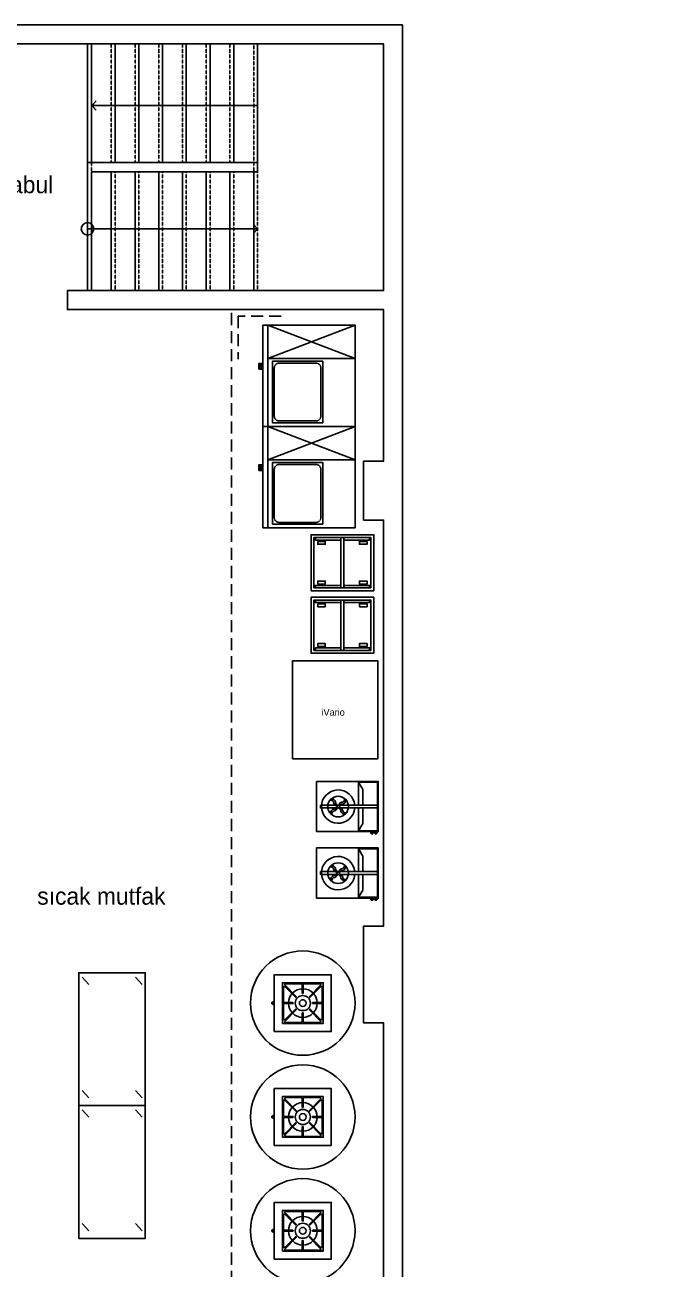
# Model space of a CAD drawing. Header units: centimetres. Extents: x 5488 to 35882, y -53196 to -19684.
# Drawn here: x 17305 to 17988, y -26319 to -25008 of the extents above; entities that cross this region are included whole.
import ezdxf

# ---------------------------------------------------------------- set-up
doc = ezdxf.new("R2010")
doc.units = ezdxf.units.CM
for name, pattern in [('DASHED', [0.75, 0.5, -0.25]), ('HIDDEN', [0.375, 0.25, -0.125]), ('HIDDENX2', [19.05, 12.7, -6.35])]:
    doc.linetypes.add(name, pattern=pattern)
doc.layers.add('MERDIVEN', color=1, linetype='Continuous')
doc.layers.add('S2000-002 Çizgi', color=7, linetype='Continuous')
doc.styles.add('TAKSİM', font='GOTHIC.TTF', dxfattribs={"height": 20})

# ---------------------------------------------------------------- blocks, each defined once
blk = doc.blocks.new('A$C00E1122B')
at = {"layer": 'S2000-002 Çizgi'}
h = blk.add_hatch(dxfattribs=at)
h.set_pattern_fill('LINE', color=256, scale=0.5, angle=90, style=0)
h.set_pattern_definition([(90, (-1219.2484, -3768.8105), (-1.5875, 1e-16), [])])
h.paths.add_polyline_path([(46.5, 4.3), (40.4, 4.3), (40.4, 0), (46.5, 0)])
for p, q in [((0, 101.4), (35.2, 9.3)), ((35.2, 101.4), (0, 9.3)), ((35.2, 9.3), (35.2, 101.4)), ((0, 9.3), (106.9, 9.3))]:
    blk.add_line(p, q, dxfattribs=at)
for points in [[(0, 4.3), (106.9, 4.3), (106.9, 101.4), (0, 101.4)], [(46.5, 0), (40.4, 0), (40.4, 4.3), (46.5, 4.3)]]:
    blk.add_lwpolyline(points, close=True, dxfattribs=at)
at = {"layer": 'S2000-002 Çizgi', "linetype": 'DASHED'}
blk.add_lwpolyline([(38.1, 67.3), (38.1, 14.3), (103.1, 14.3), (103.1, 67.3)], close=True, dxfattribs=at)
blk.add_lwpolyline([(40.1, 60.3), (40.1, 21.3, 0.414214), (45.1, 16.3), (96.1, 16.3, 0.414214), (101.1, 21.3), (101.1, 60.3, 0.414214), (96.1, 65.3), (45.1, 65.3, 0.414214)], format="xyb", close=True, dxfattribs=at)
blk = doc.blocks.new('A$C7A461B3E')
at = {"layer": 'S2000-002 Çizgi'}
for points in [[(0, 0), (59, 0), (59, 66), (0, 66)], [(3, 3), (56, 3), (56, 63), (3, 63)], [(7, 59), (7, 51), (10.1, 51), (10.1, 59)], [(52, 59), (52, 51), (48.9, 51), (48.9, 59)], [(3, 31.5), (56, 31.5), (56, 34.5), (3, 34.5)], [(7, 7), (7, 15), (10.1, 15), (10.1, 7)], [(52, 7), (52, 15), (48.9, 15), (48.9, 7)]]:
    blk.add_lwpolyline(points, close=True, dxfattribs=at)
for points in [[(5.6, 31.5), (5.6, 4.4), (3, 4.4), (3, 61.4), (5.6, 61.4), (5.6, 34.5)], [(53.4, 31.5), (53.4, 4.4), (56, 4.4), (56, 61.4), (53.4, 61.4), (53.4, 34.5)]]:
    blk.add_lwpolyline(points, dxfattribs=at)
blk = doc.blocks.new('A$C73A43FF4')
at = {"layer": 'S2000-002 Çizgi'}
for p, q in [((13.3, 53), (28.6, 53)), ((46.7, 53), (31.4, 53)), ((51.4, 11.2), (51.4, 54.1)), ((9.5, 50.6), (9.5, 34.1)), ((11.1, 51.4), (23.1, 39.5)), ((12.7, 51.3), (23.7, 40.3)), ((23.7, 39.6), (23.7, 39.6)), ((29.5, 52.1), (29.5, 43.2)), ((30.5, 52.1), (30.5, 43.2)), ((47.3, 51.3), (36.3, 40.3)), ((36.3, 39.6), (36.3, 39.6)), ((48.9, 51.4), (36.9, 39.5)), ((50.5, 50.6), (50.5, 34.1)), ((9.5, 14.6), (9.5, 31.2)), ((10.5, 33.1), (19.5, 33.1)), ((10.5, 32.1), (19.5, 32.1)), ((10.5, 32.1), (19.5, 32.1)), ((49.5, 33.1), (40.5, 33.1)), ((49.5, 32.1), (40.5, 32.1)), ((49.5, 32.1), (40.5, 32.1)), ((50.5, 14.6), (50.5, 31.2)), ((11.1, 13.9), (23.1, 25.7)), ((12.7, 13.9), (23.7, 25)), ((23.7, 25.7), (23.7, 25.7)), ((29.5, 13.2), (29.5, 22)), ((30.5, 13.2), (30.5, 22)), ((36.3, 25.7), (36.3, 25.7)), ((47.3, 13.9), (36.3, 25)), ((48.9, 13.9), (36.9, 25.7)), ((8.6, 11.2), (51.4, 11.2)), ((13.3, 12.2), (28.6, 12.2)), ((46.7, 12.2), (31.4, 12.2))]:
    blk.add_line(p, q, dxfattribs=at)
for points in [[(60, 2.6), (60, 62.6), (0, 62.6), (0, 2.6)], [(51.4, 11.2), (51.4, 54.1), (8.6, 54.1), (8.6, 11.2)], [(51.4, 11.2), (8.6, 11.2), (8.6, 54.1), (51.4, 54.1)], [(51.4, 11.2), (8.6, 11.2), (8.6, 54.1), (51.4, 54.1)], [(28.4, 2.6), (31.6, 2.6), (31.6, 1.3), (28.4, 1.3)], [(29.3, 1.3), (30.7, 1.3), (30.7, 0), (29.3, 0)]]:
    blk.add_lwpolyline(points, close=True, dxfattribs=at)
for radius in [7.93, 3.64]:
    blk.add_circle((30, 32.6), radius, dxfattribs=at)
for centre, radius, start, end in [((13.3, 52.1), 0.965, 90, 231.148), ((28.6, 52.1), 0.965, 360, 90), ((31.4, 52.1), 0.965, 90, 180), ((46.7, 52.1), 0.965, 308.852, 90), ((10.5, 50.6), 0.965, 51.148, 180), ((30, 32.6), 15.1, 135.2011, 178.1649), ((30, 32.6), 15.1, 91.8351, 131.3748), ((23.4, 39.9), 0.483, 231.1535, 321.1357), ((23.4, 39.9), 0.483, 321.1471, 51.1404), ((30, 43.2), 0.483, 180, 270), ((30, 43.2), 0.483, 270, 360), ((30, 32.6), 15.1, 48.6252, 88.1649), ((36.6, 39.9), 0.483, 128.8596, 218.8529), ((36.6, 39.9), 0.483, 218.8643, 308.8465), ((30, 32.6), 15.1, 1.8351, 44.7989), ((49.5, 50.6), 0.965, 360, 128.852), ((10.5, 34.1), 0.965, 180, 270), ((10.5, 31.2), 0.965, 90, 180), ((30, 32.6), 15.1, 181.8351, 224.7989), ((19.5, 32.6), 0.483, 360, 90), ((19.5, 32.6), 0.483, 270, 360), ((40.5, 32.6), 0.483, 90, 180), ((40.5, 32.6), 0.483, 180, 270), ((30, 32.6), 15.1, 315.2011, 358.1649), ((49.5, 34.1), 0.965, 270, 360), ((49.5, 31.2), 0.965, 0, 90), ((10.5, 14.6), 0.965, 180, 308.852), ((13.3, 13.2), 0.965, 128.852, 270), ((30, 32.6), 15.1, 228.6252, 268.1649), ((23.4, 25.4), 0.483, 38.8643, 128.8465), ((23.4, 25.4), 0.483, 308.8596, 38.8529), ((28.6, 13.2), 0.965, 270, 0), ((30, 22), 0.483, 90, 180), ((30, 22), 0.483, 0, 90), ((30, 32.6), 15.1, 271.8351, 311.3748), ((31.4, 13.2), 0.965, 180, 270), ((36.6, 25.4), 0.483, 141.1471, 231.1404), ((36.6, 25.4), 0.483, 51.1535, 141.1357), ((46.7, 13.2), 0.965, 270, 51.148), ((49.5, 14.6), 0.965, 231.148, 0)]:
    blk.add_arc(centre, radius, start, end, dxfattribs=at)
blk = doc.blocks.new('A$C5569020A')
at = {"layer": 'S2000-002 Çizgi'}
for points in [[(0, 0), (53, 0), (53, 65), (0, 65)], [(25, 4), (28, 4), (28, 64), (25, 64)], [(53, 61.1), (54.5, 61.1), (54.5, 63.8), (53, 63.8)], [(53, 57.1), (54.5, 57.1), (54.5, 59.8), (53, 59.8)], [(54.5, 61.8), (55.2, 61.8), (55.2, 63.1), (54.5, 63.1)], [(54.5, 57.8), (55.2, 57.8), (55.2, 59.1), (54.5, 59.1)]]:
    blk.add_lwpolyline(points, close=True, dxfattribs=at)
for points in [[(28, 44), (52, 44), (52, 64), (1, 64), (1, 44), (25, 44)], [(1, 44), (8.6, 48.7), (25, 48.7)], [(52, 44), (44.4, 48.7), (28, 48.7)]]:
    blk.add_lwpolyline(points, dxfattribs=at)
for points in [[(18.1, 29.4, -0.42543), (21.8, 27.4, 0.337252), (25.1, 23.7, -0.475845)], [(18.8, 30.3, -0.499875), (23.9, 27, 0.298072), (26, 24.3, 0.325205)], [(33.2, 31.2, -0.42543), (31.2, 27.5, 0.337252), (27.5, 24.2, -0.475845)], [(34.1, 30.5, -0.499875), (30.9, 25.4, 0.298072), (28.1, 23.3, 0.325205)], [(19, 14.9, -0.499875), (22.2, 20.1, 0.298072), (25, 22.2, 0.325205)], [(19.9, 14.3, -0.42543), (21.9, 18, 0.337252), (25.6, 21.3, -0.475845)], [(34.4, 15.2, -0.499875), (29.2, 18.4, 0.298072), (27.1, 21.2, 0.325205)], [(35, 16.1, -0.42543), (31.3, 18, 0.337252), (28, 21.8, -0.475845)]]:
    blk.add_lwpolyline(points, format="xyb", dxfattribs=at)
at = {"layer": 'S2000-002 Çizgi', "const_width": 0.396}
blk.add_lwpolyline([(26.1, 22.3, 1), (27, 23.2, 1)], format="xyb", close=True, dxfattribs=at)
at = {"layer": 'S2000-002 Çizgi'}
for radius in [10.9, 1.64]:
    blk.add_circle((26.6, 22.7), radius, dxfattribs=at)
blk.add_arc((26.6, 22.7), 17.6, 95.0717, 85.2752, dxfattribs=at)
blk = doc.blocks.new('A$C09bb5ba6')
for p, q in [((3.7, 135.5), (10.8, 127.7)), ((59.7, 135.5), (66.8, 127.7)), ((3.7, 15.8), (10.8, 8)), ((59.7, 15.8), (66.8, 8))]:
    blk.add_line(p, q)
blk.add_lwpolyline([(0, 0), (70, 0), (70, 140), (0, 140)], close=True)
blk = doc.blocks.new('11_AR4')
at = {"const_width": 0.1}
blk.add_lwpolyline([(-0.46, 0.5), (-0.06, 0), (-0.46, -0.5)], dxfattribs=at)

msp = doc.modelspace()

# ---------------------------------------------------------------- linework, layer by layer
for points in [[(17702.7, -26463.8), (17702.7, -25007.8), (16622.7, -25007.8), (16622.7, -26990.8), (17987.7, -26990.8), (17987.7, -26463.8)], [(17586.8, -25781.3), (17676.8, -25781.3), (17676.8, -25678.3), (17586.8, -25678.3)]]:
    msp.add_lwpolyline(points, close=True)
msp.add_lwpolyline([(17682.7, -26447.8), (17682.7, -26059.8), (17661.7, -26059.8), (17661.7, -25957.8), (17682.7, -25957.8), (17682.7, -25529.8), (17661.7, -25529.8), (17661.7, -25467.8), (17682.7, -25467.8), (17682.7, -25307.8), (17349.7, -25307.8), (17349.7, -25287.8), (17682.7, -25287.8), (17682.7, -25027.8), (16642.7, -25027.8), (16642.7, -25467.8), (16666.7, -25467.8), (16666.7, -25525.8), (16642.7, -25525.8), (16642.7, -25957.8), (16666.7, -25957.8), (16666.7, -26015.8), (16642.7, -26015.8), (16642.7, -26447.8)])
for centre in [(17597.7, -26039), (17597.7, -26159), (17597.7, -26279)]:
    msp.add_circle(centre, 55)
at = {"layer": 'MERDIVEN', "linetype": 'Continuous'}
for p, q in [((17371, -25152.8), (17371, -25027.8, -1317.5)), ((17375, -25027.8, -1317.5), (17400, -25027.8, -1317.5)), ((17375, -25152.8, 1317.5), (17375, -25027.8)), ((17400, -25027.8, -1317.5), (17425, -25027.8, -1317.5)), ((17400, -25152.8), (17400, -25027.8, -1317.5)), ((17425, -25152.8), (17425, -25027.8, -1317.5)), ((17425, -25027.8, -1317.5), (17450, -25027.8, -1317.5)), ((17450, -25152.8), (17450, -25027.8, -1317.5)), ((17450, -25027.8, -1317.5), (17475, -25027.8, -1317.5)), ((17475, -25152.8), (17475, -25027.8, -1317.5)), ((17475, -25027.8, -1317.5), (17500, -25027.8, -1317.5)), ((17500, -25152.8), (17500, -25027.8, -1317.5)), ((17500, -25027.8, -1317.5), (17525, -25027.8, -1317.5)), ((17525, -25152.8), (17525, -25027.8, -1317.5)), ((17525, -25027.8, -1317.5), (17550, -25027.8, -1317.5)), ((17550, -25162.8, 105.4), (17550, -25027.8, -1317.5)), ((17375, -25092.8, -1317.5), (17400, -25092.8, -1317.5)), ((17375.6, -25092.8, -1317.5), (17550, -25092.8, -516.3)), ((17371, -25152.8, 1422.9), (17371, -25287.8)), ((17371, -25162.8, 1317.5), (17371, -25287.8)), ((17396, -25162.8, 1317.5), (17396, -25287.8)), ((17421, -25162.8, 1317.5), (17421, -25287.8)), ((17446, -25162.8, 1317.5), (17446, -25287.8)), ((17471, -25162.8, 1317.5), (17471, -25287.8)), ((17496, -25162.8, 1317.5), (17496, -25287.8)), ((17521, -25162.8, 1317.5), (17521, -25287.8)), ((17546, -25162.8, 1317.5), (17546, -25287.8)), ((17550, -25222.8, 271.6), (17371, -25222.8, 658.8)), ((17550.6, -25222.8, 658.8), (17525.6, -25222.8, 658.8)), ((17550, -25287.8), (17546, -25287.8))]:
    msp.add_line(p, q, dxfattribs=at)
at = {"layer": 'MERDIVEN', "linetype": 'HIDDEN'}
for p, q in [((17371, -25152.8, 1317.5), (17371, -25027.8)), ((17396, -25152.8), (17396, -25027.8, -1317.5)), ((17421, -25152.8), (17421, -25027.8, -1317.5)), ((17446, -25152.8), (17446, -25027.8, -1317.5)), ((17471, -25152.8), (17471, -25027.8, -1317.5)), ((17496, -25152.8), (17496, -25027.8, -1317.5)), ((17521, -25152.8), (17521, -25027.8, -1317.5)), ((17546, -25162.8, 105.4), (17546, -25027.8, -1317.5)), ((17375, -25152.8, 1422.9), (17375, -25287.8)), ((17375, -25162.8, 1317.5), (17375, -25287.8)), ((17400, -25162.8, 1317.5), (17400, -25287.8)), ((17425, -25162.8, 1317.5), (17425, -25287.8)), ((17450, -25162.8, 1317.5), (17450, -25287.8)), ((17475, -25162.8, 1317.5), (17475, -25287.8)), ((17500, -25162.8, 1317.5), (17500, -25287.8)), ((17525, -25162.8, 1317.5), (17525, -25287.8)), ((17550, -25162.8, 1317.5), (17550, -25287.8))]:
    msp.add_line(p, q, dxfattribs=at)
at = {"layer": 'MERDIVEN', "linetype": 'Continuous', "elevation": -1317.5}
msp.add_lwpolyline([(17546, -25027.8), (17546, -25027.8), (17371, -25027.8), (17371, -25152.8), (17550, -25152.8)], dxfattribs=at)
at = {"layer": 'MERDIVEN', "linetype": 'Continuous'}
msp.add_lwpolyline([(17550, -25162.8), (17375, -25162.8), (17375, -25287.8), (17550, -25287.8)], dxfattribs=at)
msp.add_circle((17371, -25222.8, 658.8), 6.58, dxfattribs=at)
at = {"layer": 'S2000-002 Çizgi', "linetype": 'HIDDENX2'}
msp.add_lwpolyline([(17522.7, -25307.8), (17682.7, -25307.8), (17682.7, -25467.8), (17661.7, -25467.8), (17661.7, -25529.8), (17682.7, -25529.8), (17682.7, -25957.8), (17661.7, -25957.8), (17661.7, -26059.8), (17682.7, -26059.8), (17682.7, -26447.8), (17661.7, -26447.8), (17661.7, -26509.8), (17682.7, -26509.8), (17682.7, -26714.8), (17522.7, -26714.8)], close=True, dxfattribs=at)
msp.add_lwpolyline([(17575, -25314.8), (17529.7, -25314.8), (17529.7, -25360)], dxfattribs=at)

# ---------------------------------------------------------------- block references
for p in [(17361.7, -26147), (17361.7, -26287)]:
    msp.add_blockref('A$C09bb5ba6', p)
at = {"layer": 'MERDIVEN', "linetype": 'Continuous', "xscale": -10, "yscale": 10, "zscale": 10}
for p in [(17375, -25092.8, -1317.5), (17375.6, -25092.8, -1317.5)]:
    msp.add_blockref('11_AR4', p, dxfattribs=at)
at = {"layer": 'MERDIVEN', "linetype": 'Continuous', "xscale": -10, "yscale": 10, "zscale": 10, "rotation": 180}
for p in [(17550, -25222.8, 658.8), (17550.6, -25222.8, 658.8)]:
    msp.add_blockref('11_AR4', p, dxfattribs=at)
at = {"layer": 'S2000-002 Çizgi'}
for name, p, rotation in [('A$C00E1122B', (17551.4, -25324.2), 270), ('A$C00E1122B', (17551.4, -25431.1), 270), ('A$C7A461B3E', (17672.4, -25604.2), 90), ('A$C7A461B3E', (17672.4, -25670.1), 90), ('A$C5569020A', (17612.2, -25805.2), 270), ('A$C5569020A', (17612.2, -25875.4), 270), ('A$C73A43FF4', (17565.1, -26009), 270), ('A$C73A43FF4', (17565.1, -26129), 270), ('A$C73A43FF4', (17565.1, -26249), 270)]:
    msp.add_blockref(name, p, dxfattribs=dict(at, rotation=rotation))

# ---------------------------------------------------------------- texts
at = {"style": 'TAKSİM'}
for s, height, p in [('mal kabul', 18, (17231.8, -25185.2)), ('iVario', 7.2, (17617.3, -25736)), ('sıcak mutfak', 18, (17318, -25935.2))]:
    msp.add_text(s, height=height, dxfattribs=at).set_placement(p)

doc.saveas('drawing.dxf')
